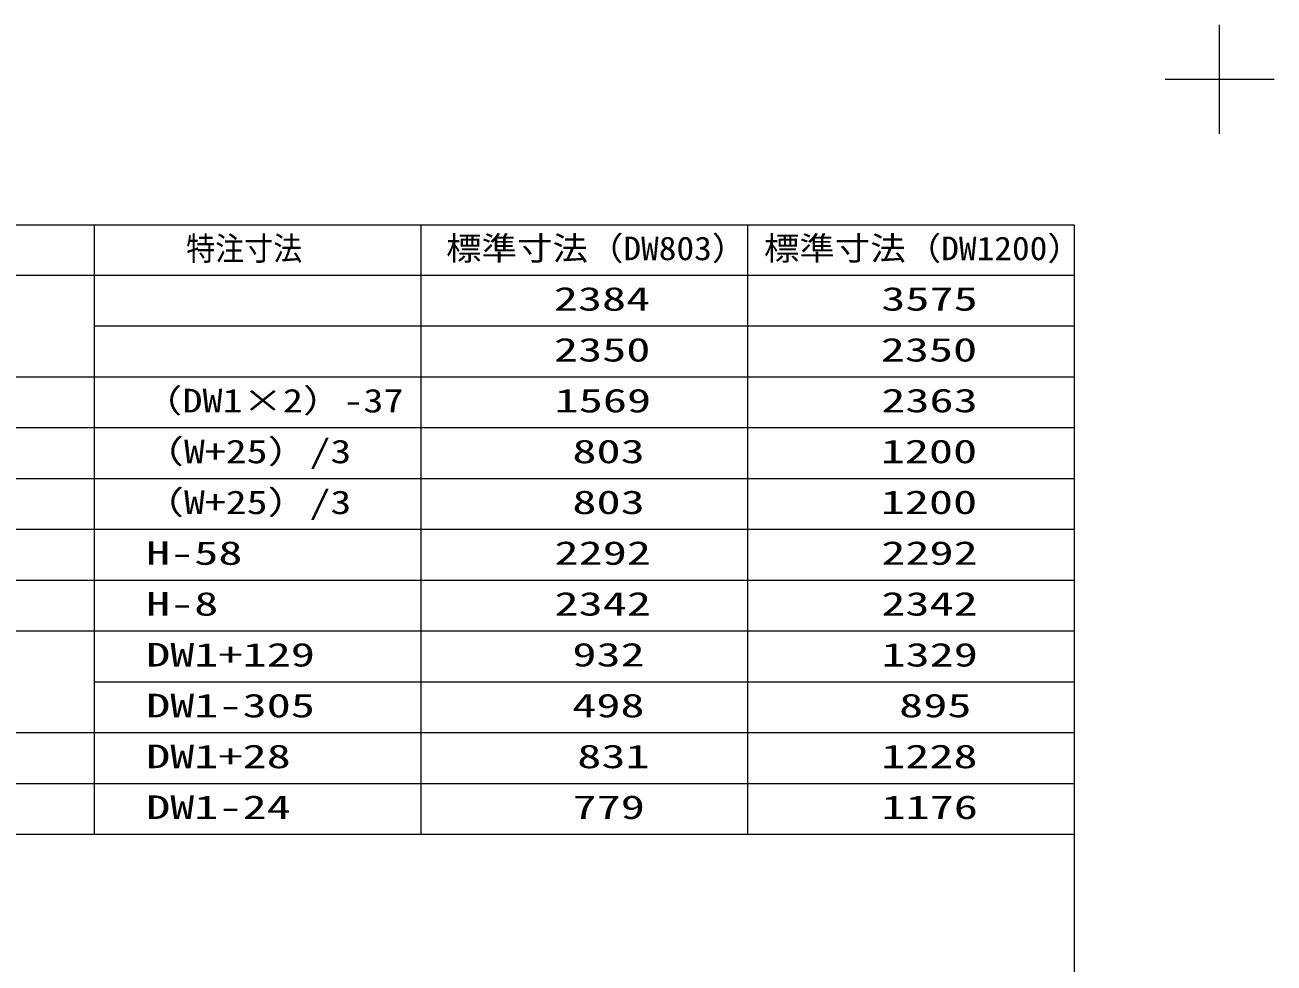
# Model space of a CAD drawing. Units: millimetres, scale not verified. Extents: x -6062 to 6062, y -3045 to 3045.
# Drawn here: x 767 to 2488, y 1753 to 3045 of the extents above; entities that cross this region are included whole.
import ezdxf
from ezdxf.enums import TextEntityAlignment as Align

# ---------------------------------------------------------------- set-up
doc = ezdxf.new("R2010")
doc.units = ezdxf.units.MM
doc.header["$LTSCALE"] = 20
doc.layers.add('0-4_1図面枠', color=7, linetype='Continuous', lineweight=9)
doc.styles.add('ＭＳ ゴシック', font='')
doc.styles.get('ＭＳ ゴシック').set_extended_font_data('MS Gothic')

# ---------------------------------------------------------------- blocks, each defined once
blk = doc.blocks.new('グループ-128')
at = {"layer": '0-4_1図面枠'}
for p, q in [((84000, 57900), (84000, 60900)), ((85500, 59400), (82500, 59400))]:
    blk.add_line(p, q, dxfattribs=at)
blk = doc.blocks.new('グループ-130')
at = {"layer": '0-4_1図面枠'}
blk.add_lwpolyline([(-80000, 55400), (80000, 55400), (80000, -55400), (-80000, -55400)], close=True, dxfattribs=at)
blk = doc.blocks.new('図面枠')
at = {"layer": '0-4_1図面枠'}
for name in ['グループ-128', 'グループ-130']:
    blk.add_blockref(name, (0, 0), dxfattribs=at)

msp = doc.modelspace()

# ---------------------------------------------------------------- linework, layer by layer
at = {"layer": '0-4_1図面枠'}
for p, q in [((862.5, 2770), (862.5, 1930)), ((1312.5, 2770), (1312.5, 1930)), ((1762.5, 2770), (1762.5, 1930)), ((2212.5, 2700), (-87.5, 2700)), ((2212.5, 2630), (862.5, 2630)), ((2212.5, 2560), (-87.5, 2560)), ((2212.5, 2490), (-87.5, 2490)), ((2212.5, 2420), (-87.5, 2420)), ((2212.5, 2420), (-87.5, 2420)), ((2212.5, 2350), (-87.5, 2350)), ((2212.5, 2350), (-87.5, 2350)), ((2212.5, 2280), (-87.5, 2280)), ((2212.5, 2280), (-87.5, 2280)), ((2212.5, 2210), (-87.5, 2210)), ((2212.5, 2140), (862.5, 2140)), ((2212.5, 2070), (-87.5, 2070)), ((2212.5, 2000), (-87.5, 2000))]:
    msp.add_line(p, q, dxfattribs=at)
msp.add_lwpolyline([(-87.5, 2770), (2212.5, 2770), (2212.5, 1930), (-87.5, 1930)], close=True, dxfattribs=at)

# ---------------------------------------------------------------- block references
at = {"layer": '0-4_1図面枠', "xscale": 0.05, "yscale": 0.05}
msp.add_blockref('図面枠', (-1787.5, 0), dxfattribs=at)

# ---------------------------------------------------------------- texts
at = {"layer": '0-4_1図面枠', "style": 'ＭＳ ゴシック'}
for s, width, p in [('特注寸法', 0.9, (989.42, 2711.15)), ('標準寸法（DW803）', 1.1, (1347.3, 2711.35)), ('標準寸法（DW1200）', 1.1, (1785, 2711.35)), ('2384', 1.5, (1495.66, 2641.83)), ('3575', 1.5, (1946.64, 2641.83)), ('2350', 1.5, (1495.86, 2571.74)), ('2350', 1.5, (1945.86, 2571.74)), ('（DW1×2）-37', 1.25, (928.67, 2501.64)), ('1569', 1.5, (1496.84, 2501.74)), ('2363', 1.5, (1946.64, 2501.83)), ('（W+25）/3', 1.3, (928.67, 2431.64)), ('803', 1.5, (1521.23, 2431.74)), ('1200', 1.5, (1945.86, 2431.74)), ('（W+25）/3', 1.3, (928.67, 2361.64)), ('803', 1.5, (1521.23, 2361.74)), ('1200', 1.5, (1945.86, 2361.74)), ('H-58', 1.5, (934.05, 2291.83)), ('2292', 1.5, (1496.64, 2291.83)), ('2292', 1.5, (1946.64, 2291.83)), ('H-8', 1.5, (934.05, 2221.83)), ('2342', 1.5, (1496.64, 2221.83)), ('2342', 1.5, (1946.64, 2221.83)), ('DW1+129', 1.5, (934.22, 2151.74)), ('932', 1.5, (1521.23, 2151.83)), ('1329', 1.5, (1946.84, 2151.74)), ('DW1-305', 1.5, (934.22, 2081.74)), ('498', 1.5, (1521.03, 2081.83)), ('895', 1.5, (1971.23, 2081.83)), ('DW1+28', 1.5, (934.22, 2011.74)), ('831', 1.5, (1527.96, 2011.74)), ('1228', 1.5, (1946.43, 2011.74)), ('DW1-24', 1.5, (934.22, 1941.74)), ('779', 1.5, (1521.43, 1941.83)), ('1176', 1.5, (1946.84, 1941.74))]:
    msp.add_text(s, height=32.55, dxfattribs=dict(at, width=width)).set_placement(p, align=Align.BOTTOM_LEFT)

doc.saveas('drawing.dxf')
